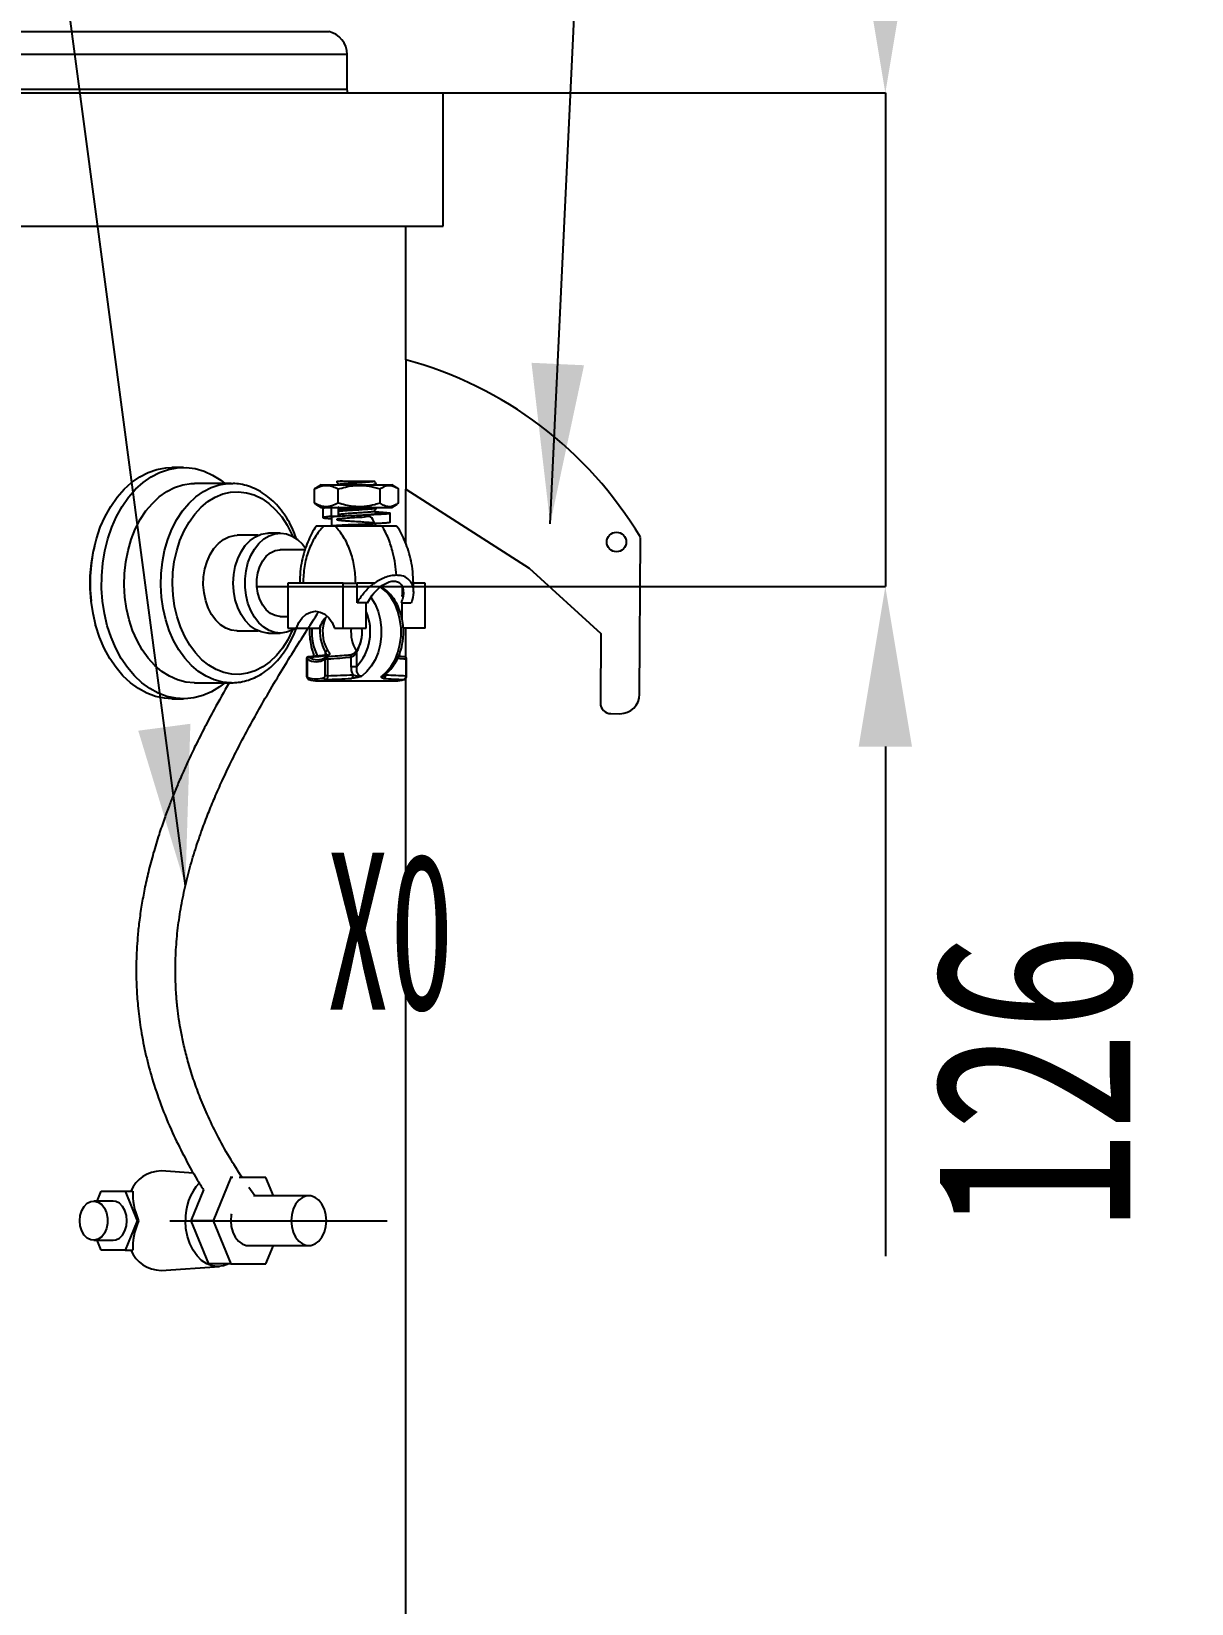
# Model space of a CAD drawing. Header units: millimetres. Extents: x 0 to 6631, y 0 to 4689.
# Drawn here: x 1490.1 to 1786.1, y 3244.3 to 3645.2 of the extents above; entities that cross this region are included whole.
import ezdxf

# ---------------------------------------------------------------- set-up
doc = ezdxf.new("R2010")
doc.units = ezdxf.units.MM
doc.header["$LTSCALE"] = 13
doc.linetypes.add('CENTERX2', pattern=[101.6, 63.5, -12.7, 12.7, -12.7])
for name, color, linetype in [('2', 3, 'Continuous'), ('临时轴', 1, 'CENTERX2'), ('几何体', 7, 'Continuous'), ('尺寸', 3, 'Continuous'), ('注释', 2, 'Continuous')]:
    doc.layers.add(name, color=color, linetype=linetype)
doc.styles.add('SLDTEXTSTYLE0', font='hyswlongfangsong.ttf')
doc.styles.get("Standard").update_dxf_attribs({"font": 'gbenor.shx', "bigfont": 'gbcbig.shx'})
doc.styles.add('仿宋体', font='')
doc.styles.get('仿宋体').set_extended_font_data('STFangsong')
doc.dimstyles.new('SLDDIMSTYLE0', dxfattribs={"dimtxt": 50, "dimasz": 40.8, "dimexe": 0, "dimexo": 0.0625, "dimgap": 12.5, "dimtad": 2, "dimdec": 0, "dimrnd": 1e-09, "dimzin": 12, "dimdsep": 46, "dimtxsty": 'SLDTEXTSTYLE0', "dimsah": 1, "dimcen": 0.09, "dimadec": 0, "dimazin": 3, "dimtfac": 1, "dimtdec": 0, "dimtmove": 0, "dimatfit": 0, "dimfxl": 1, "dimfrac": 2, "dimtolj": 1, "dimtzin": 12, "dimarcsym": 0})
doc.dimstyles.new('SLDDIMSTYLE2', dxfattribs={"dimtxt": 0.18, "dimasz": 40.8, "dimexe": 0, "dimexo": 0.0625, "dimgap": 0, "dimtad": 0, "dimtih": 1, "dimtoh": 1, "dimdec": 0, "dimrnd": 1e-09, "dimzin": 0, "dimdsep": 46, "dimtxsty": 'Standard', "dimsah": 1, "dimcen": 0.09, "dimadec": 0, "dimazin": 0, "dimtfac": 40.8, "dimtdec": 0, "dimtofl": 0, "dimtmove": 0, "dimatfit": 3, "dimfxl": 1, "dimfrac": 2, "dimtolj": 1, "dimtzin": 0, "dimarcsym": 0})

# ---------------------------------------------------------------- blocks, each defined once
blk = doc.blocks.new('*D9')
at = {"layer": 'Defpoints', "color": 0, "transparency": 16777216}
for p in [(1595.15, 3629.53), (1707.95, 3629.53), (1547.62, 3503.65)]:
    blk.add_point(p, dxfattribs=at)
at = {"layer": '尺寸', "color": 0, "lineweight": -2, "transparency": 16777216}
for p, q in [((1707.95, 3670.33), (1707.95, 3711.13)), ((1595.21, 3629.53), (1707.95, 3629.53)), ((1707.95, 3629.53), (1707.95, 3503.65)), ((1547.68, 3503.65), (1707.95, 3503.65)), ((1707.95, 3462.85), (1707.95, 3332.85))]:
    blk.add_line(p, q, dxfattribs=at)
at = {"layer": '尺寸', "color": 0, "transparency": 16777216}
for points in [[(1701.15, 3670.33), (1714.75, 3670.33), (1707.95, 3629.53)], [(1701.15, 3462.85), (1714.75, 3462.85), (1707.95, 3503.65)]]:
    blk.add_solid(points, dxfattribs=at)
at = {"layer": '尺寸', "color": 0, "transparency": 16777216, "insert": (1720.45, 3377.45), "char_height": 50, "attachment_point": 2, "rotation": 90, "style": 'SLDTEXTSTYLE0'}
blk.add_mtext('\\A1;126', dxfattribs=at)

msp = doc.modelspace()

# ---------------------------------------------------------------- linework, layer by layer
at = {"layer": '临时轴'}
msp.add_line((1525.45, 3341.91), (1580.86, 3341.91), dxfattribs=at)
at = {"layer": '几何体'}
for p, q in [((1195.35, 3645.23), (1565.95, 3645.23)), ((1570.65, 3639.37), (1190.65, 3639.37)), ((1570.65, 3630.53), (1570.65, 3639.37)), ((1166.15, 3629.53), (1595.15, 3629.53)), ((1190.65, 3630.53), (1570.65, 3630.53)), ((1595.15, 3595.53), (1595.15, 3629.53)), ((1166.15, 3595.53), (1595.15, 3595.53)), ((1585.65, 3561.46), (1585.65, 3595.53)), ((1585.65, 3561.46), (1585.65, 3528.51)), ((1528.86, 3534.03), (1525.95, 3534.03)), ((1541.08, 3529.96), (1531.74, 3529.96)), ((1541.08, 3529.96), (1541.5, 3529.95)), ((1562.7, 3528.75), (1562.33, 3528.53)), ((1564.02, 3529.63), (1562.68, 3528.77)), ((1564.02, 3529.63), (1582.06, 3529.63)), ((1568.04, 3530.56), (1568.04, 3530.33)), ((1568.04, 3530.56), (1569.5, 3530.56)), ((1578.04, 3529.63), (1578.04, 3529.78)), ((1583.39, 3528.77), (1582.06, 3529.63)), ((1562.33, 3524.93), (1562.33, 3528.53)), ((1562.33, 3524.93), (1562.7, 3524.72)), ((1562.68, 3524.68), (1564.02, 3523.83)), ((1568.35, 3524.93), (1568.35, 3528.53)), ((1579.06, 3524.93), (1579.06, 3528.53)), ((1582.06, 3523.83), (1583.4, 3524.68)), ((1583.75, 3524.93), (1583.75, 3528.53)), ((1585.65, 3514.51), (1585.65, 3528.51)), ((1585.65, 3528.51), (1617.08, 3508.36)), ((1564.02, 3523.83), (1582.06, 3523.83)), ((1564.42, 3523.55), (1564.42, 3521.25)), ((1566.66, 3521.53), (1566.66, 3523.83)), ((1568.37, 3521.53), (1566.66, 3521.53)), ((1566.66, 3521.43), (1566.66, 3519.13)), ((1568.29, 3524.07), (1568.42, 3523.81)), ((1568.48, 3523.87), (1568.37, 3523.64)), ((1568.37, 3523.83), (1568.37, 3521.53)), ((1568.37, 3522.01), (1568.42, 3521.9)), ((1568.48, 3521.95), (1568.37, 3521.73)), ((1578.04, 3523.62), (1578.04, 3523.83)), ((1581.66, 3520.05), (1581.66, 3522.35)), ((1547.99, 3516.72), (1542.58, 3516.72)), ((1553.59, 3517.28), (1550.62, 3517.28)), ((1564.7, 3519.13), (1567.52, 3519.13)), ((1573.05, 3519.44), (1573.05, 3519.44)), ((1559.89, 3513.03), (1553.59, 3513.03)), ((1645.27, 3476.2), (1645.45, 3516.2)), ((1555.5, 3504.53), (1555.5, 3493.03)), ((1569.65, 3504.53), (1555.5, 3504.53)), ((1569.65, 3493.03), (1569.65, 3504.53)), ((1569.65, 3504.53), (1573.22, 3504.53)), ((1573.21, 3499.53), (1573.21, 3504.53)), ((1583.23, 3506.53), (1583.14, 3506.53)), ((1587.54, 3502.27), (1587.54, 3504.53)), ((1590.58, 3504.53), (1587.54, 3504.53)), ((1590.58, 3493.03), (1590.58, 3504.53)), ((1617.08, 3508.36), (1635.34, 3491.66)), ((1575.8, 3499.53), (1577.02, 3501.49)), ((1575.51, 3499.53), (1573.21, 3499.53)), ((1575.8, 3499.53), (1575.51, 3499.53)), ((1575.51, 3493.03), (1575.51, 3499.53)), ((1584.71, 3499.53), (1584.43, 3499.53)), ((1584.71, 3499.53), (1587.01, 3499.53)), ((1584.71, 3495.21), (1584.71, 3499.53)), ((1506.36, 3493.87), (1506.4, 3493.7)), ((1506.4, 3493.7), (1506.46, 3493.51)), ((1506.46, 3493.51), (1506.48, 3493.46)), ((1553.59, 3496.03), (1555.5, 3496.03)), ((1555.5, 3493.03), (1557.69, 3493.03)), ((1557.69, 3493.03), (1563.56, 3493.03)), ((1567.45, 3493.03), (1569.65, 3493.03)), ((1569.65, 3493.03), (1575.51, 3493.03)), ((1590.58, 3493.03), (1584.97, 3493.03)), ((1585.65, 3485.56), (1585.65, 3493.03)), ((1542.58, 3492.33), (1547.99, 3492.33)), ((1550.62, 3491.78), (1553.59, 3491.78)), ((1635.34, 3491.66), (1635.26, 3473.9)), ((1560.27, 3485.2), (1560.27, 3480.9)), ((1560.42, 3485.2), (1560.27, 3485.2)), ((1560.42, 3485.2), (1560.42, 3480.9)), ((1565.02, 3485.2), (1565.68, 3485.2)), ((1565.02, 3480.9), (1565.02, 3485.2)), ((1565.12, 3486.12), (1565.12, 3486.92)), ((1565.55, 3486.17), (1565.53, 3486.16)), ((1565.68, 3485.2), (1565.68, 3480.9)), ((1571.35, 3486.17), (1571.35, 3486.17)), ((1571.7, 3483.18), (1571.7, 3485.67)), ((1573.04, 3486.92), (1573.04, 3483.18)), ((1585.7, 3480.9), (1585.7, 3485.2)), ((1585.7, 3485.2), (1585.81, 3485.2)), ((1585.81, 3480.9), (1585.81, 3485.2)), ((1560.27, 3480.9), (1560.42, 3480.9)), ((1565.68, 3480.9), (1565.02, 3480.9)), ((1573.04, 3483.18), (1571.7, 3483.18)), ((1585.81, 3480.9), (1585.7, 3480.9)), ((1531.74, 3479.09), (1541.08, 3479.09)), ((1563.07, 3479.56), (1583.01, 3479.56)), ((1585.65, 2610.03), (1585.65, 3480.33)), ((1525.95, 3475.02), (1528.86, 3475.02)), ((1637.91, 3471.23), (1640.25, 3471.22)), ((1531.46, 3354.04), (1523.17, 3354.6)), ((1540.96, 3352.91), (1536.47, 3341.91)), ((1540.96, 3352.91), (1540.8, 3352.91)), ((1541.52, 3352.91), (1540.96, 3352.91)), ((1549.94, 3352.91), (1543.14, 3352.91)), ((1551.83, 3348.26), (1549.94, 3352.91)), ((1506.86, 3346.91), (1507.88, 3349.41)), ((1507.88, 3349.41), (1514, 3349.41)), ((1514, 3349.41), (1517.06, 3341.91)), ((1514, 3349.41), (1515.97, 3349.41)), ((1534.03, 3349.79), (1530.81, 3341.91)), ((1547.07, 3348.26), (1545.58, 3350.37)), ((1560.86, 3348.26), (1546.77, 3348.26)), ((1510.94, 3346.91), (1505.99, 3346.91)), ((1517.06, 3341.91), (1514, 3334.41)), ((1517.06, 3341.91), (1517.44, 3341.91)), ((1536.47, 3341.91), (1530.81, 3341.91)), ((1530.81, 3341.91), (1535.3, 3330.91)), ((1536.47, 3341.91), (1540.96, 3330.91)), ((1505.99, 3336.91), (1510.94, 3336.91)), ((1507.88, 3334.41), (1506.86, 3336.91)), ((1514, 3334.41), (1507.88, 3334.41)), ((1514, 3334.41), (1515.97, 3334.41)), ((1545.45, 3335.56), (1560.86, 3335.56)), ((1549.94, 3330.91), (1551.83, 3335.56)), ((1523.17, 3329.23), (1538.06, 3330.23)), ((1540.96, 3330.91), (1535.3, 3330.91)), ((1540.96, 3330.91), (1549.94, 3330.91))]:
    msp.add_line(p, q, dxfattribs=at)
at = {"layer": '几何体', "flags": 128}
for points in [[(1570.82, 3629.53), (1570.71, 3629.94), (1570.65, 3630.53)], [(1506.55, 3493.66), (1505.82, 3496.74), (1505.34, 3499.92), (1505.11, 3503.15), (1505.13, 3506.4), (1505.4, 3509.63), (1505.92, 3512.8), (1506.69, 3515.86), (1507.68, 3518.79), (1508.9, 3521.55), (1510.33, 3524.09), (1511.95, 3526.41), (1513.74, 3528.45), (1515.67, 3530.21), (1517.73, 3531.65), (1519.89, 3532.76), (1522.12, 3533.53), (1524.4, 3533.95), (1525.95, 3534.03)], [(1509.46, 3493.66), (1508.74, 3496.74), (1508.25, 3499.92), (1508.02, 3503.15), (1508.04, 3506.4), (1508.31, 3509.63), (1508.83, 3512.8), (1509.6, 3515.86), (1510.6, 3518.79), (1511.82, 3521.55), (1513.24, 3524.09), (1514.86, 3526.41), (1516.65, 3528.45), (1518.58, 3530.21), (1520.64, 3531.65), (1522.8, 3532.76), (1525.04, 3533.53), (1527.32, 3533.95), (1529.61, 3534.01), (1531.9, 3533.72), (1534.16, 3533.07), (1536.34, 3532.07), (1538.44, 3530.74), (1539.44, 3529.96)], [(1515.02, 3495.16), (1514.36, 3498.02), (1513.94, 3500.97), (1513.76, 3503.98), (1513.84, 3506.99), (1514.18, 3509.96), (1514.75, 3512.86), (1515.57, 3515.65), (1516.61, 3518.27), (1517.87, 3520.71), (1519.32, 3522.92), (1520.95, 3524.86), (1522.72, 3526.53), (1524.63, 3527.88), (1526.63, 3528.91), (1528.7, 3529.59), (1530.82, 3529.92), (1531.74, 3529.96)], [(1524.36, 3495.16), (1523.7, 3498.02), (1523.28, 3500.97), (1523.1, 3503.98), (1523.18, 3506.99), (1523.52, 3509.96), (1524.09, 3512.86), (1524.91, 3515.65), (1525.95, 3518.27), (1527.21, 3520.71), (1528.66, 3522.92), (1530.29, 3524.86), (1532.06, 3526.53), (1533.97, 3527.88), (1535.97, 3528.91), (1538.04, 3529.59), (1540.16, 3529.92), (1541.08, 3529.96)], [(1527.25, 3495.94), (1526.62, 3498.67), (1526.24, 3501.48), (1526.1, 3504.35), (1526.21, 3507.21), (1526.56, 3510.04), (1527.16, 3512.78), (1528, 3515.4), (1529.05, 3517.85), (1530.31, 3520.1), (1531.76, 3522.11), (1533.37, 3523.86), (1535.12, 3525.32), (1536.98, 3526.45), (1538.93, 3527.26), (1540.93, 3527.72), (1542.96, 3527.83), (1544.98, 3527.59), (1546.97, 3527), (1548.89, 3526.07), (1550.71, 3524.81), (1552.41, 3523.24), (1553.97, 3521.39), (1555.34, 3519.28), (1556.53, 3516.95), (1556.74, 3516.48)], [(1534.56, 3500.03), (1534.14, 3502.01), (1533.96, 3504.07), (1534.03, 3506.13), (1534.35, 3508.15), (1534.9, 3510.07), (1535.67, 3511.82), (1536.64, 3513.37), (1537.79, 3514.66), (1539.07, 3515.66), (1540.45, 3516.34), (1541.89, 3516.68), (1542.58, 3516.72)], [(1541.61, 3504.53), (1541.74, 3506.68), (1542.12, 3508.77), (1542.75, 3510.74), (1543.61, 3512.54), (1544.67, 3514.1), (1545.9, 3515.38), (1547.26, 3516.36), (1548.72, 3516.99), (1550.24, 3517.26), (1550.62, 3517.28)], [(1557.49, 3493.03), (1556.65, 3492.53), (1555.2, 3491.98), (1553.7, 3491.78), (1552.21, 3491.93), (1550.75, 3492.43), (1549.37, 3493.26), (1548.11, 3494.41), (1547, 3495.84), (1546.07, 3497.5), (1545.35, 3499.37), (1544.86, 3501.37), (1544.61, 3503.47), (1544.61, 3505.59), (1544.86, 3507.68), (1545.35, 3509.69), (1546.07, 3511.55), (1547, 3513.22), (1548.11, 3514.64), (1549.37, 3515.79), (1550.75, 3516.62), (1552.21, 3517.12), (1553.7, 3517.28), (1555.2, 3517.07), (1556.65, 3516.52), (1558.01, 3515.64), (1559.25, 3514.45), (1560.04, 3513.44)], [(1553.59, 3496.03), (1553.5, 3496.03), (1552.27, 3496.24), (1551.09, 3496.8), (1550.02, 3497.7), (1549.1, 3498.88), (1548.37, 3500.31), (1547.87, 3501.92), (1547.62, 3503.65), (1547.62, 3505.41), (1547.87, 3507.13), (1548.37, 3508.74), (1549.1, 3510.17), (1550.02, 3511.36), (1551.09, 3512.25), (1552.27, 3512.82), (1553.5, 3513.03), (1553.59, 3513.03)], [(1550.62, 3491.78), (1550.24, 3491.79), (1548.72, 3492.06), (1547.26, 3492.7), (1545.9, 3493.67), (1544.67, 3494.96), (1543.61, 3496.52), (1542.75, 3498.31), (1542.12, 3500.28), (1541.74, 3502.37), (1541.61, 3504.53)], [(1576.7, 3500.96), (1576.81, 3500.8), (1577.78, 3499.15), (1578.53, 3497.28), (1579.04, 3495.26), (1579.3, 3493.15), (1579.3, 3491), (1579.04, 3488.89), (1578.53, 3486.87), (1577.79, 3485), (1576.82, 3483.34), (1575.68, 3481.94), (1574.38, 3480.83)], [(1579.47, 3480.83), (1580.77, 3481.94), (1581.91, 3483.34), (1582.88, 3485), (1583.62, 3486.87), (1584.13, 3488.89), (1584.39, 3491), (1584.39, 3493.15), (1584.13, 3495.26), (1583.62, 3497.28), (1582.87, 3499.15), (1581.91, 3500.8), (1580.76, 3502.2), (1579.45, 3503.3), (1579.08, 3503.55)], [(1542.58, 3492.33), (1542.54, 3492.33), (1541.08, 3492.52), (1539.67, 3493.05), (1538.34, 3493.91), (1537.13, 3495.08), (1536.08, 3496.51), (1535.22, 3498.18), (1534.56, 3500.03)], [(1557.69, 3493.03), (1558.34, 3494.47), (1559.2, 3495.67), (1560.23, 3496.57), (1561.37, 3497.14), (1562.57, 3497.33), (1563.78, 3497.14), (1564.92, 3496.57), (1565.94, 3495.67), (1566.8, 3494.47), (1567.45, 3493.03)], [(1525.95, 3475.02), (1524.05, 3475.14), (1521.77, 3475.62), (1519.55, 3476.44), (1517.41, 3477.61), (1515.36, 3479.1), (1513.45, 3480.9), (1511.69, 3482.99), (1510.1, 3485.34), (1508.7, 3487.92), (1507.51, 3490.7), (1506.55, 3493.66)], [(1539.44, 3479.09), (1538.12, 3478.09), (1536.01, 3476.8), (1533.81, 3475.86), (1531.55, 3475.26), (1529.26, 3475.02), (1526.96, 3475.14), (1524.69, 3475.62), (1522.46, 3476.44), (1520.32, 3477.61), (1518.28, 3479.1), (1516.36, 3480.9), (1514.6, 3482.99), (1513.01, 3485.34), (1511.61, 3487.92), (1510.43, 3490.7), (1509.46, 3493.66)], [(1531.74, 3479.09), (1531.6, 3479.09), (1529.47, 3479.3), (1527.38, 3479.85), (1525.35, 3480.76), (1523.4, 3481.99), (1521.58, 3483.55), (1519.89, 3485.39), (1518.38, 3487.51), (1517.05, 3489.87), (1515.93, 3492.43), (1515.02, 3495.16)], [(1541.12, 3479.09), (1540.94, 3479.09), (1538.81, 3479.3), (1536.72, 3479.85), (1534.69, 3480.76), (1532.74, 3481.99), (1530.92, 3483.55), (1529.23, 3485.39), (1527.72, 3487.51), (1526.39, 3489.87), (1525.27, 3492.43), (1524.36, 3495.16)], [(1556.74, 3492.58), (1556.66, 3492.41), (1555.5, 3490.05), (1554.15, 3487.91), (1552.62, 3486.03), (1550.93, 3484.43), (1549.12, 3483.13), (1547.21, 3482.15), (1545.23, 3481.52), (1543.22, 3481.23), (1541.19, 3481.3), (1539.18, 3481.71), (1537.22, 3482.48), (1535.35, 3483.58), (1533.58, 3484.99), (1531.95, 3486.71), (1530.48, 3488.69), (1529.2, 3490.91), (1528.12, 3493.34), (1527.25, 3495.94)], [(1565.68, 3485.2), (1565.67, 3485.32), (1565.63, 3485.44), (1565.58, 3485.54), (1565.52, 3485.62), (1565.45, 3485.67), (1565.37, 3485.69), (1565.34, 3485.69)], [(1571.7, 3485.67), (1571.69, 3485.8), (1571.65, 3485.92), (1571.59, 3486.03), (1571.52, 3486.11), (1571.44, 3486.15), (1571.35, 3486.17), (1571.35, 3486.17)], [(1573.04, 3487.25), (1573.01, 3487.25), (1572.95, 3487.26)], [(1560.96, 3479.93), (1560.89, 3479.94), (1560.83, 3479.96), (1560.77, 3480.01), (1560.73, 3480.07), (1560.7, 3480.14), (1560.68, 3480.23), (1560.68, 3480.32), (1560.69, 3480.41)], [(1585.2, 3479.94), (1585.19, 3479.94), (1585.12, 3479.93)], [(1565.35, 3341.91), (1565.22, 3343.43), (1564.84, 3344.86), (1564.22, 3346.12), (1563.41, 3347.14), (1562.45, 3347.85), (1561.4, 3348.22), (1560.32, 3348.22), (1559.27, 3347.85), (1558.31, 3347.14), (1557.5, 3346.12), (1556.89, 3344.86), (1556.5, 3343.43), (1556.37, 3341.91), (1556.5, 3340.39), (1556.89, 3338.96), (1557.5, 3337.7), (1558.31, 3336.69), (1559.27, 3335.97), (1560.32, 3335.61), (1561.4, 3335.61), (1562.45, 3335.97), (1563.41, 3336.69), (1564.22, 3337.7), (1564.84, 3338.96), (1565.22, 3340.39), (1565.35, 3341.91)], [(1502.45, 3341.91), (1502.58, 3343.26), (1502.97, 3344.51), (1503.58, 3345.57), (1504.36, 3346.35), (1505.27, 3346.81), (1506.23, 3346.9), (1507.17, 3346.62), (1508.03, 3346), (1508.73, 3345.07), (1509.23, 3343.9), (1509.49, 3342.59), (1509.49, 3341.23), (1509.23, 3339.92), (1508.73, 3338.76), (1508.03, 3337.83), (1507.17, 3337.2), (1506.23, 3336.92), (1505.27, 3337.02), (1504.36, 3337.47), (1503.58, 3338.26), (1502.97, 3339.31), (1502.58, 3340.56), (1502.45, 3341.91)], [(1514.47, 3341.91), (1514.34, 3343.26), (1513.96, 3344.51), (1513.35, 3345.57), (1512.57, 3346.35), (1511.66, 3346.81), (1510.94, 3346.91)], [(1510.94, 3336.91), (1511.66, 3337.02), (1512.57, 3337.47), (1513.35, 3338.26), (1513.96, 3339.31), (1514.34, 3340.56), (1514.47, 3341.91)], [(1540.49, 3330.91), (1539.1, 3330.39), (1537.67, 3330.21), (1536.23, 3330.39), (1534.84, 3330.92), (1533.53, 3331.78), (1532.35, 3332.95), (1531.33, 3334.39), (1530.5, 3336.06), (1529.89, 3337.91), (1529.52, 3339.88), (1529.39, 3341.91)], [(1541.13, 3343.66), (1541.09, 3343.43), (1540.96, 3341.91), (1541.09, 3340.39), (1541.47, 3338.96), (1542.09, 3337.7), (1542.9, 3336.69), (1543.85, 3335.97), (1544.9, 3335.61), (1545.45, 3335.56)]]:
    msp.add_lwpolyline(points, dxfattribs=at)
at = {"layer": '几何体'}
msp.add_circle((1639.37, 3515.01), 2.5, dxfattribs=at)
for centre, radius, start, end in [((1564.65, 3639.37), 6, 0, 77.4982), ((1559.6, 3464.92), 100, 30.8537, 74.9024), ((1545.44, 3504.52), 40.38, 165.7968, 186.4822), ((1563.45, 3492.14), 13.12, 316.929, 23.1652), ((1575.2, 3491.95), 13.56, 175.4652, 206.8077), ((1570.5, 3490.81), 7.28, 133.27, 162.2537), ((1573.66, 3492.06), 9.97, 170.4758, 211.0413), ((1573.73, 3492.09), 9.34, 156.9398, 211.1312), ((1580.78, 3492.02), 9.16, 173.6878, 211.3073), ((1564.69, 3492.01), 9.77, 328.632, 5.9914), ((1565.3, 3492.02), 9.16, 328.6927, 6.3122), ((1560.77, 3485.2), 0.5, 94.7848, 180), ((1561.02, 3485.03), 0.625, 99.0266, 164.6368), ((1562.72, 3488.48), 4.01, 234.9833, 305.0167), ((1560.75, 3485.37), 0.321, 58.4671, 94.5217), ((1563.07, 3488.71), 3.74, 234.9833, 305.0167), ((1565.33, 3485.35), 0.355, 133.2321, 206.2088), ((1565.37, 3485.2), 0.5, 93.8311, 123.808), ((1565.82, 3486.38), 0.884, 95.519, 142.214), ((1565.56, 3485.83), 0.335, 50.187, 95.6652), ((1573.21, 3487.11), 0.258, 161.3251, 226.5901), ((1573.11, 3487.09), 0.172, 82.6379, 143.4439), ((1585.31, 3485.2), 0.5, 0, 85.2152), ((1585.26, 3485.26), 0.447, 352.1429, 77.8582), ((1571.13, 3481.04), 1.04, 307.5283, 6.816), ((1579.48, 3481.14), 1.04, 297.6333, 1.6487), ((1562.72, 3486.17), 6.1, 250.5778, 289.4222), ((1563.07, 3485.92), 6.35, 250.5778, 289.4222), ((1565.28, 3480.46), 0.538, 184.6038, 259.5179), ((1583, 3485.98), 6.41, 270.1089, 289.3588), ((1637.92, 3473.89), 2.66, 179.7479, 269.7479), ((1640.27, 3476.22), 5, 269.7479, 359.7479), ((1523.26, 3346.21), 8.39, 90.5676, 157.5396), ((1542.8, 3342.42), 13.42, 137.3004, 182.1507), ((1523.26, 3337.62), 8.39, 202.4604, 269.4324)]:
    msp.add_arc(centre, radius, start, end, dxfattribs=at)
for centre, major_axis, ratio, start_param, end_param in [((1542.37, 3492.06), (43.35, 0), 0.1638, 5.154621, 5.28286), ((1542.68, 3492.06), (53.74, 0), 0.141421, 5.154621, 5.28286), ((1604.1, 3492.06), (42.99, 0), 0.176777, 4.213252, 4.270157), ((1546.2, 3492.06), (81.32, 0), 0.141421, 4.954355, 5.037412), ((1601.29, 3492.06), (65.05, 0), 0.176777, 4.387366, 4.470423), ((1545.57, 3492.06), (82.02, 0), 0.152394, 4.953806, 5.037412), ((1600.51, 3492.06), (64.35, 0), 0.19426, 4.387366, 4.470972), ((1526.12, 3342.25), (-7.85, 11.69), 0.554745, 0.602935, 1.241532), ((1526.12, 3341.57), (7.85, 11.69), 0.554745, 1.900061, 2.538658)]:
    msp.add_ellipse(centre, major_axis=major_axis, ratio=ratio, start_param=start_param, end_param=end_param, dxfattribs=at)
for points, knots in [([(1557.74, 3515.82), (1557.52, 3516.42), (1557, 3517.86), (1555.93, 3519.98), (1554.58, 3522.17), (1553.04, 3524.13), (1551.34, 3525.85), (1549.51, 3527.29), (1547.56, 3528.44), (1545.54, 3529.28), (1543.52, 3529.81), (1542.17, 3529.9), (1541.53, 3529.94)], [0, 0, 0, 0, 0.072884, 0.178062, 0.283305, 0.388507, 0.493514, 0.59811, 0.702056, 0.805146, 0.907305, 1, 1, 1, 1]), ([(1562.33, 3528.53), (1562.85, 3528.79), (1563.92, 3529.34), (1565.5, 3529.53), (1566.99, 3529.23), (1567.89, 3528.76), (1568.35, 3528.53)], [0, 0, 0, 0, 0.2672762, 0.5418181, 0.7684451, 1, 1, 1, 1]), ([(1569.5, 3530.56), (1569.11, 3530.52), (1568.33, 3530.44), (1567.91, 3530.37), (1568.04, 3530.33), (1568.04, 3530.33)], [0, 0, 0, 0, 0.500779, 0.998775, 1, 1, 1, 1]), ([(1568.04, 3530.32), (1568.11, 3530.19), (1568.23, 3529.94), (1568.36, 3529.69), (1568.42, 3529.56)], [0, 0, 0, 0, 0.500002, 1, 1, 1, 1]), ([(1568.35, 3528.53), (1569.6, 3528.87), (1571.74, 3529.46), (1574.92, 3529.48), (1577.24, 3529.08), (1578.6, 3528.66), (1579.06, 3528.53)], [0, 0, 0, 0, 0.356439, 0.608129, 0.868454, 1, 1, 1, 1]), ([(1577.65, 3530.54), (1577.65, 3530.54), (1577.69, 3530.5), (1577.41, 3530.41), (1576.39, 3530.29), (1574.85, 3530.17), (1573.04, 3530.05), (1571.22, 3529.93), (1569.71, 3529.81), (1568.74, 3529.71), (1568.61, 3529.64), (1568.56, 3529.62)], [0, 0, 0, 0, 0.0110412, 0.1418072, 0.2716907, 0.4015742, 0.5323401, 0.6619803, 0.7923459, 0.9227114, 1, 1, 1, 1]), ([(1569.5, 3530.56), (1569.95, 3530.56), (1570.83, 3530.56), (1572.49, 3530.56), (1574.16, 3530.56), (1575.68, 3530.56), (1576.86, 3530.56), (1577.57, 3530.56), (1577.72, 3530.56), (1577.64, 3530.56), (1577.63, 3530.56)], [0, 0, 0, 0, 0.1407995, 0.2816009, 0.4220955, 0.5601189, 0.6973956, 0.832652, 0.9667058, 1, 1, 1, 1]), ([(1578.04, 3529.78), (1578, 3529.74), (1577.96, 3529.69), (1577.47, 3529.64), (1577.36, 3529.63)], [0, 0, 0, 0, 0.787954, 1, 1, 1, 1]), ([(1578.04, 3529.79), (1577.97, 3529.92), (1577.85, 3530.17), (1577.72, 3530.42), (1577.65, 3530.54)], [0, 0, 0, 0, 0.500002, 1, 1, 1, 1]), ([(1579.06, 3528.53), (1579.47, 3528.79), (1580.3, 3529.34), (1581.53, 3529.53), (1582.69, 3529.23), (1583.4, 3528.76), (1583.75, 3528.53)], [0, 0, 0, 0, 0.267276, 0.541818, 0.768445, 1, 1, 1, 1]), ([(1568.35, 3524.93), (1567.82, 3524.66), (1566.76, 3524.12), (1565.18, 3523.93), (1563.68, 3524.23), (1562.78, 3524.69), (1562.33, 3524.93)], [0, 0, 0, 0, 0.2672762, 0.5418181, 0.7684451, 1, 1, 1, 1]), ([(1579.06, 3524.93), (1578.6, 3524.79), (1577.27, 3524.38), (1574.95, 3523.98), (1571.77, 3523.99), (1569.6, 3524.58), (1568.35, 3524.93)], [0, 0, 0, 0, 0.131547, 0.383647, 0.643559, 1, 1, 1, 1]), ([(1583.75, 3524.93), (1583.34, 3524.66), (1582.51, 3524.12), (1581.28, 3523.93), (1580.11, 3524.23), (1579.41, 3524.69), (1579.06, 3524.93)], [0, 0, 0, 0, 0.267276, 0.541818, 0.768445, 1, 1, 1, 1]), ([(1566.66, 3521.53), (1566.2, 3521.49), (1565.27, 3521.43), (1564.53, 3521.32), (1564.33, 3521.23), (1564.75, 3521.12), (1565.54, 3521.04), (1566.36, 3520.99), (1566.66, 3520.97)], [0, 0, 0, 0, 0.178228, 0.357686, 0.534884, 0.714589, 0.892132, 1, 1, 1, 1]), ([(1566.66, 3523.83), (1566.2, 3523.79), (1565.28, 3523.73), (1564.54, 3523.63), (1564.49, 3523.57), (1564.47, 3523.54)], [0, 0, 0, 0, 0.35429, 0.711023, 1, 1, 1, 1]), ([(1577.76, 3522.72), (1578.34, 3522.69), (1579.56, 3522.62), (1580.77, 3522.53), (1581.56, 3522.42), (1581.74, 3522.33), (1581.34, 3522.22), (1580.37, 3522.13), (1578.67, 3522.01), (1576.03, 3521.88), (1572.63, 3521.72), (1569.23, 3521.58), (1567.52, 3521.48), (1566.66, 3521.43)], [0, 0, 0, 0, 0.071047, 0.148473, 0.226433, 0.303412, 0.381479, 0.458607, 0.536353, 0.652016, 0.768462, 0.883909, 1, 1, 1, 1]), ([(1577.67, 3519.67), (1577.41, 3520.46), (1576.96, 3521.84), (1574.98, 3521.26), (1573.05, 3521.24), (1571.07, 3521.1), (1569.41, 3520.98), (1568.3, 3520.86), (1567.91, 3520.74), (1568.3, 3520.62), (1569.41, 3520.5), (1571.08, 3520.38), (1573.04, 3520.26), (1575, 3520.14), (1576.67, 3520.02), (1577.78, 3519.9), (1578.17, 3519.78), (1577.78, 3519.66), (1576.67, 3519.54), (1575, 3519.43), (1573.05, 3519.3), (1571.37, 3519.21), (1570.59, 3519.15), (1570.34, 3519.13)], [0, 0, 0, 0, 0.065694, 0.113535, 0.161701, 0.209452, 0.25747, 0.305489, 0.35324, 0.401406, 0.449247, 0.497088, 0.545254, 0.593005, 0.641023, 0.689042, 0.736793, 0.784959, 0.8328, 0.880641, 0.928807, 0.976558, 1, 1, 1, 1]), ([(1576.91, 3523.83), (1576.8, 3523.81), (1576.36, 3523.76), (1574.97, 3523.67), (1573.05, 3523.55), (1571.06, 3523.43), (1569.46, 3523.31), (1568.51, 3523.22), (1568.38, 3523.18), (1568.37, 3523.17)], [0, 0, 0, 0, 0.056708, 0.239868, 0.424271, 0.607089, 0.790928, 0.974767, 1, 1, 1, 1]), ([(1578.04, 3523.62), (1577.96, 3523.58), (1577.81, 3523.5), (1576.66, 3523.38), (1575, 3523.26), (1573.04, 3523.14), (1571.06, 3523.02), (1569.46, 3522.9), (1568.51, 3522.81), (1568.38, 3522.77), (1568.37, 3522.76)], [0, 0, 0, 0, 0.140379, 0.280153, 0.419926, 0.560648, 0.700161, 0.840452, 0.980744, 1, 1, 1, 1]), ([(1577.63, 3522.86), (1577.56, 3522.82), (1577.43, 3522.74), (1576.38, 3522.62), (1574.85, 3522.51), (1573.04, 3522.38), (1571.22, 3522.27), (1569.71, 3522.15), (1568.74, 3522.04), (1568.61, 3521.98), (1568.56, 3521.95)], [0, 0, 0, 0, 0.123439, 0.256102, 0.388766, 0.52233, 0.654745, 0.787901, 0.921057, 1, 1, 1, 1]), ([(1577.79, 3522.62), (1578.24, 3522.57), (1579.18, 3522.47), (1579.5, 3522.33), (1578.91, 3522.17), (1577.4, 3522.03), (1575.32, 3521.88), (1573.76, 3521.79), (1573.03, 3521.74)], [0, 0, 0, 0, 0.1621512, 0.3332095, 0.5057511, 0.67713, 0.8485089, 1, 1, 1, 1]), ([(1577.65, 3522.86), (1577.72, 3522.98), (1577.85, 3523.23), (1577.97, 3523.48), (1578.04, 3523.61)], [0, 0, 0, 0, 0.499998, 1, 1, 1, 1]), ([(1578.04, 3522.12), (1577.97, 3522.25), (1577.85, 3522.5), (1577.72, 3522.74), (1577.66, 3522.87)], [0, 0, 0, 0, 0.507352, 1, 1, 1, 1]), ([(1562.87, 3519.12), (1562.83, 3519.07), (1561.87, 3517.92), (1560.85, 3515.71), (1559.72, 3512.72), (1559.07, 3510.16), (1558.63, 3507.4), (1558.57, 3505.5), (1558.54, 3504.53)], [0, 0, 0, 0, 0.014717, 0.31167, 0.472146, 0.640396, 0.816362, 1, 1, 1, 1]), ([(1564.7, 3519.13), (1563.92, 3518.22), (1562.37, 3516.41), (1560.7, 3512.8), (1559.6, 3508.79), (1559.46, 3505.95), (1559.39, 3504.53)], [0, 0, 0, 0, 0.249999, 0.5, 0.750001, 1, 1, 1, 1]), ([(1562.87, 3519.13), (1562.86, 3519.13), (1562.77, 3519.13), (1562.98, 3519.13), (1563.56, 3519.13), (1564.32, 3519.13), (1564.7, 3519.13)], [0, 0, 0, 0, 0.038129, 0.351432, 0.669557, 1, 1, 1, 1]), ([(1581.61, 3520.05), (1581.63, 3520.04), (1581.72, 3520), (1581.31, 3519.92), (1580.38, 3519.83), (1578.66, 3519.71), (1576.03, 3519.58), (1572.63, 3519.42), (1569.23, 3519.28), (1567.52, 3519.18), (1566.66, 3519.13)], [0, 0, 0, 0, 0.019639, 0.129509, 0.238057, 0.347474, 0.510256, 0.674138, 0.836617, 1, 1, 1, 1]), ([(1572.83, 3504.53), (1572.76, 3505.95), (1572.62, 3508.79), (1571.52, 3512.8), (1569.85, 3516.41), (1568.3, 3518.22), (1567.52, 3519.13)], [0, 0, 0, 0, 0.249999, 0.5, 0.750001, 1, 1, 1, 1]), ([(1567.52, 3519.13), (1567.96, 3519.13), (1568.81, 3519.13), (1570.41, 3519.13), (1572.1, 3519.13), (1574.35, 3519.13), (1577.03, 3519.13), (1578.73, 3519.13), (1579.59, 3519.13)], [0, 0, 0, 0, 0.127417, 0.250118, 0.370814, 0.500407, 0.749559, 1, 1, 1, 1]), ([(1577.65, 3519.02), (1577.72, 3519.15), (1577.85, 3519.4), (1577.97, 3519.65), (1578.04, 3519.77)], [0, 0, 0, 0, 0.499998, 1, 1, 1, 1]), ([(1579.58, 3519.13), (1580.32, 3519.13), (1581.81, 3519.13), (1582.99, 3519.13), (1583.16, 3519.13), (1583.21, 3519.13)], [0, 0, 0, 0, 0.404701, 0.811226, 1, 1, 1, 1]), ([(1583.23, 3506.53), (1583.14, 3507.5), (1582.97, 3509.46), (1582.31, 3512.62), (1581.26, 3515.95), (1580.14, 3518.07), (1579.59, 3519.13)], [0, 0, 0, 0, 0.213867, 0.427737, 0.713867, 1, 1, 1, 1]), ([(1587.54, 3504.53), (1587.51, 3505.5), (1587.45, 3507.4), (1587, 3510.16), (1586.35, 3512.72), (1585.22, 3515.71), (1584.2, 3517.92), (1583.25, 3519.07), (1583.2, 3519.12)], [0, 0, 0, 0, 0.183609, 0.359529, 0.527724, 0.688164, 0.985028, 1, 1, 1, 1]), ([(1573.21, 3499.53), (1573.69, 3500.3), (1574.68, 3501.92), (1576.33, 3503.56), (1577.36, 3504.34), (1577.6, 3504.53)], [0, 0, 0, 0, 0.410682, 0.858247, 1, 1, 1, 1]), ([(1577.6, 3504.53), (1577.27, 3504.53), (1576.62, 3504.53), (1575.69, 3504.53), (1574.86, 3504.53), (1574.1, 3504.53), (1573.56, 3504.53), (1573.28, 3504.53), (1573.21, 3504.53)], [0, 0, 0, 0, 0.233975, 0.449095, 0.621735, 0.7798, 0.949594, 1, 1, 1, 1]), ([(1577.02, 3501.49), (1577.57, 3502.1), (1578.67, 3503.32), (1580.46, 3504.54), (1582.05, 3505.1), (1583.27, 3505.06), (1584.21, 3504.53), (1584.83, 3503.55), (1585.02, 3502.45), (1584.98, 3501.7), (1584.97, 3501.51)], [0, 0, 0, 0, 0.164954, 0.330688, 0.448443, 0.566554, 0.678375, 0.801387, 0.947726, 1, 1, 1, 1]), ([(1583.14, 3506.53), (1582.68, 3506.49), (1581.75, 3506.43), (1579.87, 3505.91), (1578.48, 3505.06), (1577.6, 3504.53)], [0, 0, 0, 0, 0.266654, 0.541385, 1, 1, 1, 1]), ([(1587.07, 3504.53), (1586.8, 3504.93), (1586.2, 3505.81), (1584.8, 3506.42), (1583.69, 3506.49), (1583.23, 3506.52)], [0, 0, 0, 0, 0.327432, 0.722961, 1, 1, 1, 1]), ([(1587.07, 3504.53), (1587.27, 3503.95), (1587.69, 3502.72), (1587.45, 3500.87), (1587.08, 3499.76), (1587.01, 3499.53)], [0, 0, 0, 0, 0.410645, 0.877492, 1, 1, 1, 1]), ([(1587.52, 3504.53), (1587.52, 3504.53), (1587.53, 3504.53), (1587.28, 3504.53), (1587.07, 3504.53)], [0, 0, 0, 0, 0.15842, 1, 1, 1, 1]), ([(1579.82, 3480.88), (1580.08, 3481.06), (1580.79, 3481.56), (1581.82, 3482.59), (1582.87, 3484), (1583.73, 3485.63), (1584.39, 3487.42), (1584.83, 3489.34), (1585.03, 3491.33), (1585, 3493.33), (1584.73, 3495.31), (1584.23, 3497.21), (1583.5, 3498.99), (1582.56, 3500.6), (1581.42, 3501.98), (1580.3, 3502.99), (1579.52, 3503.42), (1579.22, 3503.58)], [0, 0, 0, 0, 0.039924, 0.108372, 0.177567, 0.247614, 0.318121, 0.388789, 0.459499, 0.530263, 0.601143, 0.672192, 0.743471, 0.814978, 0.88651, 0.95765, 1, 1, 1, 1]), ([(1584.97, 3501.51), (1584.88, 3501.04), (1584.76, 3500.4), (1584.5, 3499.72), (1584.43, 3499.53)], [0, 0, 0, 0, 0.711751, 1, 1, 1, 1]), ([(1584.7, 3503.61), (1584.71, 3503.05), (1584.73, 3502.2), (1584.63, 3501.36), (1584.59, 3501.07)], [0, 0, 0, 0, 0.6577051, 1, 1, 1, 1]), ([(1543.87, 3352.91), (1542.77, 3354.62), (1540.49, 3358.18), (1537.53, 3363.6), (1534.99, 3368.87), (1532.99, 3373.64), (1531.35, 3378.16), (1530.05, 3382.41), (1529.03, 3386.41), (1528.29, 3389.97), (1527.75, 3393.18), (1527.33, 3396.37), (1527.01, 3399.89), (1526.81, 3404.12), (1526.84, 3409.07), (1527.2, 3414.48), (1527.92, 3420.09), (1528.96, 3425.7), (1530.3, 3431.22), (1531.87, 3436.56), (1533.53, 3441.4), (1535.19, 3445.79), (1536.9, 3449.93), (1538.82, 3454.26), (1541.05, 3458.96), (1543.6, 3464), (1546.38, 3469.18), (1549.49, 3474.69), (1552.73, 3480.2), (1556.1, 3485.73), (1559.49, 3491.13), (1561.91, 3494.93), (1563.24, 3497), (1563.37, 3497.2)], [0, 0, 0, 0, 0.0219776, 0.0456841, 0.0666791, 0.0852637, 0.1016793, 0.1187756, 0.1334019, 0.1465054, 0.1582961, 0.1688371, 0.181478, 0.196829, 0.2151069, 0.2355582, 0.2562152, 0.2770551, 0.2981462, 0.3185678, 0.3382298, 0.3543671, 0.3701189, 0.3874392, 0.4063929, 0.42703, 0.4492738, 0.4709843, 0.4963109, 0.5193416, 0.5416708, 0.5659085, 0.5684647, 0.5684647, 0.5684647, 0.5684647]), ([(1541.12, 3479.11), (1541.72, 3479.13), (1543.02, 3479.17), (1544.99, 3479.61), (1547, 3480.34), (1548.93, 3481.38), (1550.76, 3482.71), (1552.47, 3484.31), (1554.05, 3486.17), (1555.46, 3488.26), (1556.7, 3490.54), (1557.36, 3492.2), (1557.7, 3493.03)], [0, 0, 0, 0, 0.08637, 0.185776, 0.285382, 0.385547, 0.48648, 0.588212, 0.690635, 0.793566, 0.896817, 1, 1, 1, 1]), ([(1561.11, 3493.03), (1561.1, 3492.96), (1561.02, 3492.24), (1561.09, 3490.83), (1561.34, 3488.86), (1561.76, 3487.17), (1562.17, 3486.22), (1562.33, 3485.85)], [0, 0, 0, 0, 0.0251253, 0.2922501, 0.5598049, 0.8279943, 1, 1, 1, 1]), ([(1565.53, 3486.16), (1565.14, 3486.12), (1563.54, 3485.94), (1561.94, 3485.8), (1560.73, 3485.69)], [0, 0, 0, 0, 0.243288, 1, 1, 1, 1]), ([(1565.4, 3486.1), (1565.4, 3486.11), (1565.39, 3486.24), (1565.29, 3486.52), (1565.17, 3486.8), (1565.12, 3486.92)], [0, 0, 0, 0, 0.049894, 0.588502, 1, 1, 1, 1]), ([(1571.35, 3486.17), (1570.86, 3486.12), (1568.86, 3485.94), (1566.85, 3485.8), (1565.34, 3485.69)], [0, 0, 0, 0, 0.243288, 1, 1, 1, 1]), ([(1565.74, 3487.26), (1565.81, 3487.15), (1565.98, 3486.87), (1566.13, 3486.54), (1566.14, 3486.29), (1566.03, 3486.14), (1565.86, 3486.11), (1565.78, 3486.09)], [0, 0, 0, 0, 0.1911299, 0.4550454, 0.6403401, 0.8183796, 1, 1, 1, 1]), ([(1572.65, 3486.83), (1572.59, 3486.77), (1572.45, 3486.61), (1572.12, 3486.41), (1571.76, 3486.25), (1571.5, 3486.18), (1571.39, 3486.17), (1571.35, 3486.17)], [0, 0, 0, 0, 0.171216, 0.456142, 0.692976, 0.895126, 1, 1, 1, 1]), ([(1573.04, 3486.92), (1572.95, 3486.74), (1572.79, 3486.42), (1572.45, 3486.05), (1572.14, 3485.82), (1571.92, 3485.72), (1571.79, 3485.68), (1571.73, 3485.67), (1571.7, 3485.67)], [0, 0, 0, 0, 0.322413, 0.569131, 0.760582, 0.899161, 0.941211, 1, 1, 1, 1]), ([(1572.96, 3487.2), (1572.93, 3487.15), (1572.86, 3487.02), (1572.73, 3486.9), (1572.65, 3486.83)], [0, 0, 0, 0, 0.3627555, 1, 1, 1, 1]), ([(1585.35, 3485.69), (1584.94, 3485.73), (1584.41, 3485.77), (1583.88, 3485.83), (1583.76, 3485.84)], [0, 0, 0, 0, 0.775174, 1, 1, 1, 1]), ([(1560.28, 3480.9), (1560.28, 3480.84), (1560.27, 3480.64), (1560.39, 3480.35), (1560.6, 3480.08), (1560.8, 3479.95), (1560.91, 3479.93), (1560.93, 3479.93)], [0, 0, 0, 0, 0.140416, 0.44922, 0.717794, 0.962793, 1, 1, 1, 1]), ([(1560.42, 3480.9), (1560.42, 3480.84), (1560.43, 3480.73), (1560.49, 3480.58), (1560.58, 3480.47), (1560.65, 3480.43), (1560.69, 3480.41)], [0, 0, 0, 0, 0.252044, 0.504046, 0.757121, 1, 1, 1, 1]), ([(1564.74, 3480.41), (1564.78, 3480.43), (1564.86, 3480.47), (1564.95, 3480.59), (1565, 3480.74), (1565.01, 3480.85), (1565.02, 3480.9)], [0, 0, 0, 0, 0.25538, 0.510786, 0.765429, 1, 1, 1, 1]), ([(1565.68, 3480.9), (1565.68, 3480.8), (1565.66, 3480.58), (1565.56, 3480.28), (1565.4, 3480.04), (1565.25, 3479.96), (1565.18, 3479.93)], [0, 0, 0, 0, 0.235074, 0.489904, 0.745094, 1, 1, 1, 1]), ([(1572.16, 3481.17), (1572.05, 3481.42), (1571.77, 3482.04), (1571.73, 3482.76), (1571.7, 3483.18)], [0, 0, 0, 0, 0.413036, 1, 1, 1, 1]), ([(1574.38, 3480.83), (1574.37, 3480.83), (1574.31, 3480.81), (1574.05, 3480.7), (1573.49, 3480.51), (1572.63, 3480.3), (1572.06, 3480.25), (1571.76, 3480.22)], [0, 0, 0, 0, 0.003162, 0.077396, 0.296914, 0.636124, 1, 1, 1, 1]), ([(1572.16, 3481.17), (1572.36, 3481.1), (1572.79, 3480.95), (1573.5, 3480.79), (1574.04, 3480.78), (1574.32, 3480.82), (1574.37, 3480.83), (1574.38, 3480.83)], [0, 0, 0, 0, 0.300437, 0.634414, 0.924764, 0.99629, 1, 1, 1, 1]), ([(1573.04, 3483.18), (1573.01, 3482.87), (1572.97, 3482.38), (1573.11, 3481.81), (1573.29, 3481.41), (1573.48, 3481.16), (1573.77, 3480.94), (1574.05, 3480.82), (1574.3, 3480.83), (1574.38, 3480.83)], [0, 0, 0, 0, 0.269326, 0.428414, 0.525733, 0.691221, 0.735093, 0.916205, 1, 1, 1, 1]), ([(1579.96, 3480.22), (1579.78, 3480.25), (1579.43, 3480.3), (1579.34, 3480.51), (1579.4, 3480.7), (1579.45, 3480.81), (1579.47, 3480.83), (1579.47, 3480.83)], [0, 0, 0, 0, 0.3638762, 0.7030857, 0.9226044, 0.9968382, 1, 1, 1, 1]), ([(1579.47, 3480.83), (1579.47, 3480.83), (1579.49, 3480.82), (1579.61, 3480.78), (1579.83, 3480.79), (1580.1, 3480.95), (1580.38, 3481.1), (1580.51, 3481.17)], [0, 0, 0, 0, 0.00371, 0.075236, 0.365586, 0.699563, 1, 1, 1, 1]), ([(1579.47, 3480.83), (1579.52, 3480.83), (1579.69, 3480.82), (1579.86, 3480.92), (1579.97, 3480.99)], [0, 0, 0, 0, 0.3529615, 1, 1, 1, 1]), ([(1585.12, 3479.93), (1585.2, 3479.96), (1585.36, 3480.04), (1585.54, 3480.27), (1585.67, 3480.56), (1585.69, 3480.79), (1585.7, 3480.9)], [0, 0, 0, 0, 0.242425, 0.495266, 0.747427, 1, 1, 1, 1]), ([(1585.2, 3479.95), (1585.27, 3479.98), (1585.43, 3480.04), (1585.63, 3480.25), (1585.78, 3480.54), (1585.8, 3480.78), (1585.81, 3480.9)], [0, 0, 0, 0, 0.1919, 0.438391, 0.708244, 1, 1, 1, 1]), ([(1540.53, 3479.13), (1539.23, 3476.87), (1537.11, 3473.07), (1534.28, 3467.72), (1532.07, 3463.35), (1530.23, 3459.5), (1528.89, 3456.54), (1527.95, 3454.39), (1527.18, 3452.58), (1526.3, 3450.46), (1525.21, 3447.7), (1523.95, 3444.28), (1522.56, 3440.21), (1521.18, 3435.69), (1519.95, 3431.04), (1518.96, 3426.62), (1518.18, 3422.34), (1517.59, 3418.25), (1517.19, 3414.41), (1516.96, 3411.06), (1516.84, 3407.92), (1516.82, 3404.56), (1516.94, 3400.58), (1517.31, 3395.79), (1518.05, 3390.19), (1519.24, 3384.18), (1520.93, 3377.84), (1523.16, 3371.23), (1525.87, 3364.69), (1529.01, 3358.32), (1531.66, 3353.47), (1533.48, 3350.64), (1534.03, 3349.79)], [0.5057527, 0.5057527, 0.5057527, 0.5057527, 0.5339244, 0.5528848, 0.5712137, 0.5870612, 0.5993866, 0.606627, 0.6125128, 0.6206901, 0.6316031, 0.644693, 0.6602787, 0.6782608, 0.6960465, 0.7123976, 0.7273394, 0.7431624, 0.7570684, 0.769064, 0.7795237, 0.7910165, 0.8053204, 0.8225131, 0.8427196, 0.8661352, 0.8883074, 0.9131451, 0.9409638, 0.9640276, 0.9892095, 1, 1, 1, 1])]:
    msp.add_open_spline(points, degree=3, knots=knots, dxfattribs=at)

# ---------------------------------------------------------------- texts
at = {"layer": '2', "style": '仿宋体', "width": 0.6}
msp.add_text('X0', height=40, dxfattribs=at).set_placement((1565.22, 3395.75))

# ---------------------------------------------------------------- dimensions: what is measured, and where the dimension line sits
at = {"layer": '尺寸'}
dim = msp.add_linear_dim(base=(1707.95, 3629.53), p1=(1547.62, 3503.65), p2=(1595.15, 3629.53), angle=90, dimstyle='SLDDIMSTYLE0', dxfattribs=at)
dim.commit()
dim.dimension.update_dxf_attribs({"geometry": '*D9', "text_midpoint": (1707.95, 3377.45), "dimtype": 160})

# ---------------------------------------------------------------- leaders
at = {"layer": '注释'}
for points in [[(1529.38, 3427.32), (1443.85, 4071.23)], [(1622.45, 3519.65), (1648.52, 4069.9)]]:
    msp.add_leader(points, dimstyle='SLDDIMSTYLE2', dxfattribs=at)

doc.saveas('drawing.dxf')
